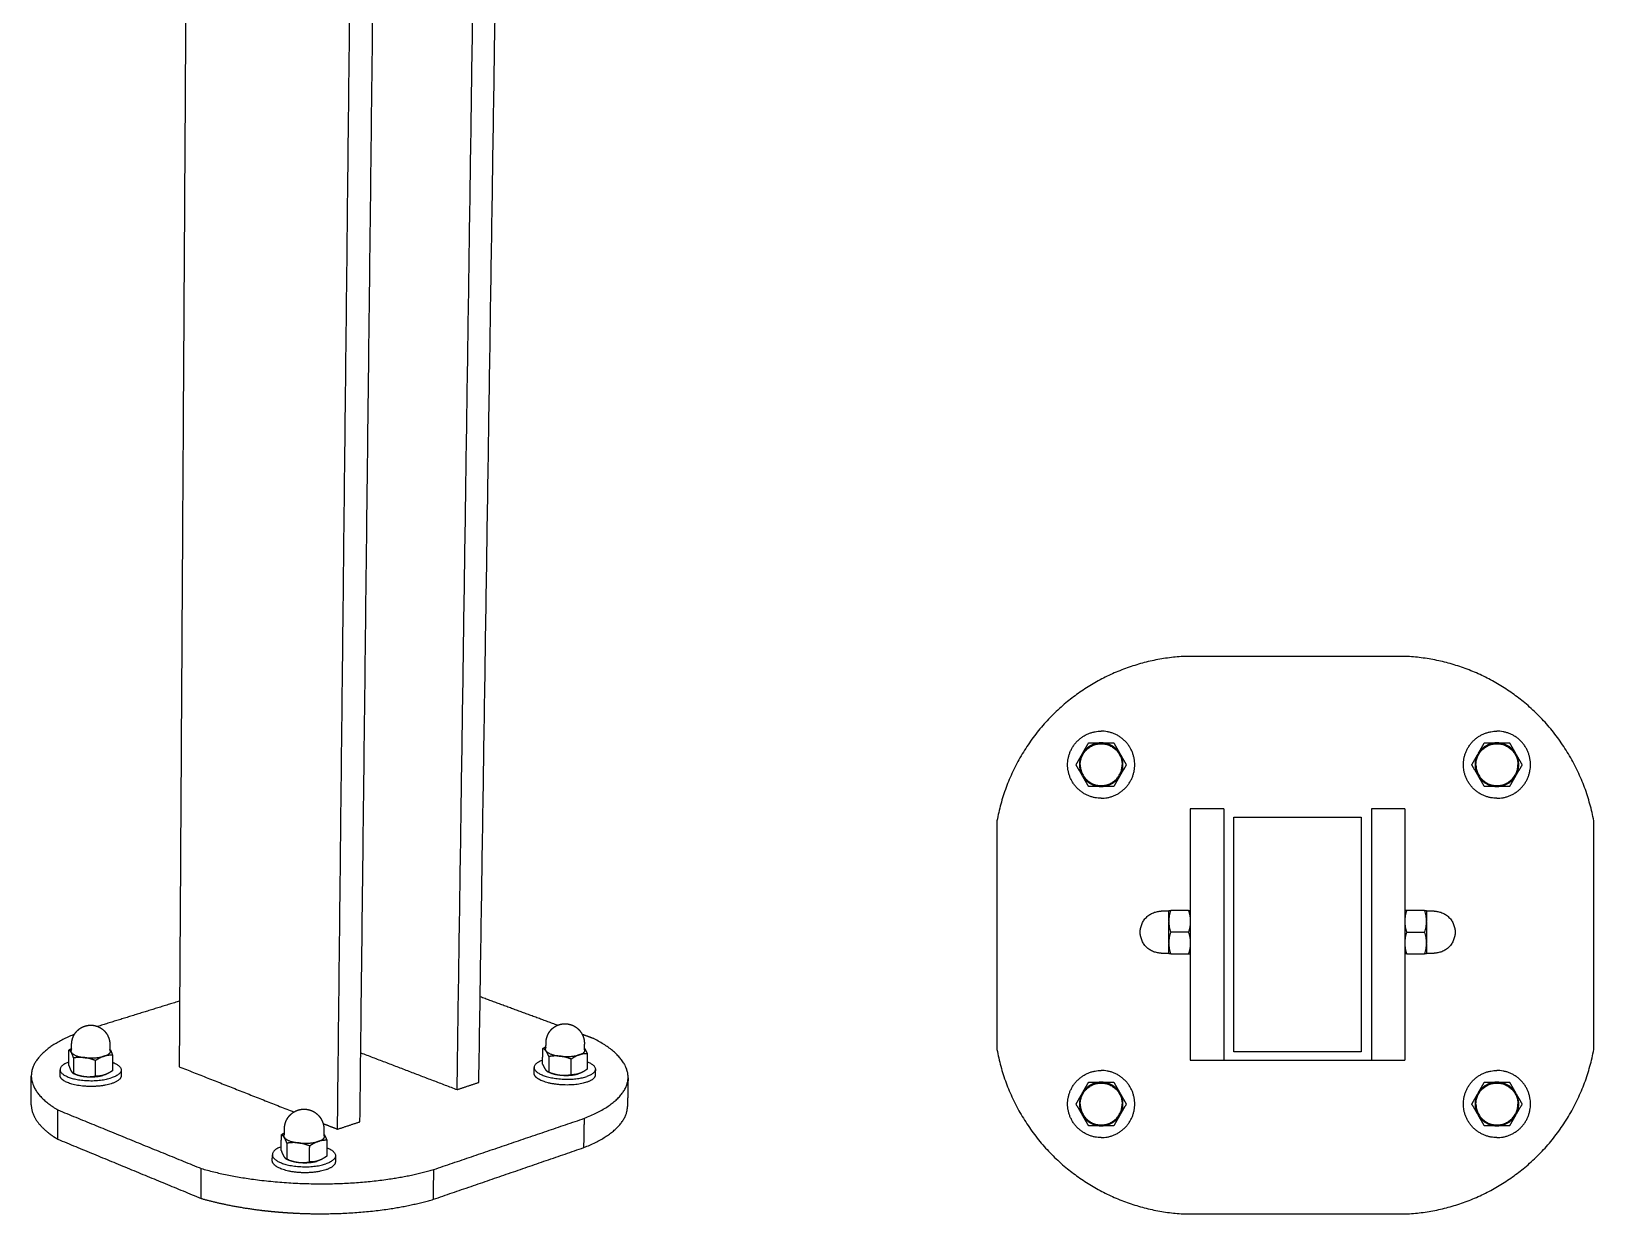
# Model space of a CAD drawing. Header units: millimetres. Extents: x -758 to 466, y 0 to 1570.
# Drawn here: x 0 to 465.7, y 0 to 352.5 of the extents above; entities that cross this region are included whole.
import ezdxf

# ---------------------------------------------------------------- set-up
doc = ezdxf.new("R2010")
doc.units = ezdxf.units.MM
doc.header["$MEASUREMENT"] = 0
doc.layers.add('Utwórz2D linie widoczne', color=7, linetype='Continuous', true_color=0x000000)

msp = doc.modelspace()

# ---------------------------------------------------------------- linework, layer by layer
at = {"layer": 'Utwórz2D linie widoczne'}
for points in [[(48.02, 683.94), (46.06, 363.88), (44.1, 43.82)], [(91.29, 25.2), (94.87, 352.74), (98.45, 680.27)], [(97.97, 27.41), (101.76, 354.06), (105.56, 680.71)], [(126.93, 37), (131.63, 359.8), (136.32, 682.6)], [(133.42, 39.15), (138.31, 361.09), (143.21, 683.02)], [(410.84, 166.06), (376.78, 166.06), (342.73, 166.06)], [(313.33, 137.19), (314.24, 138.77), (315.16, 140.35)], [(315.16, 140.35), (316.98, 140.35), (318.81, 140.35)], [(319.01, 140.35), (320.84, 140.35), (322.66, 140.35)], [(322.66, 140.35), (323.57, 138.77), (324.49, 137.19)], [(431.29, 137.19), (432.21, 138.77), (433.12, 140.35)], [(433.12, 140.35), (434.94, 140.35), (436.77, 140.35)], [(436.97, 140.35), (438.8, 140.35), (440.62, 140.35)], [(440.62, 140.35), (441.54, 138.77), (442.45, 137.19)], [(311.4, 133.85), (312.32, 135.44), (313.23, 137.02)], [(324.59, 137.02), (325.5, 135.44), (326.41, 133.85)], [(429.37, 133.85), (430.28, 135.44), (431.19, 137.02)], [(442.55, 137.02), (443.46, 135.44), (444.38, 133.85)], [(313.23, 130.69), (312.32, 132.27), (311.4, 133.85)], [(315.16, 127.35), (314.24, 128.94), (313.33, 130.52)], [(324.49, 130.52), (323.57, 128.94), (322.66, 127.35)], [(326.41, 133.85), (325.5, 132.27), (324.59, 130.69)], [(431.19, 130.69), (430.28, 132.27), (429.37, 133.85)], [(433.12, 127.35), (432.21, 128.94), (431.29, 130.52)], [(442.45, 130.52), (441.54, 128.94), (440.62, 127.35)], [(444.38, 133.85), (443.46, 132.27), (442.55, 130.69)], [(318.81, 127.35), (316.98, 127.35), (315.16, 127.35)], [(322.66, 127.35), (320.84, 127.35), (319.01, 127.35)], [(436.77, 127.35), (434.94, 127.35), (433.12, 127.35)], [(440.62, 127.35), (438.8, 127.35), (436.97, 127.35)], [(287.84, 117.11), (287.84, 83.03), (287.84, 48.95)], [(345.44, 120.73), (345.44, 110.73), (345.44, 100.73)], [(355.44, 120.73), (350.44, 120.73), (345.44, 120.73)], [(355.44, 120.73), (355.44, 110.73), (355.44, 100.73)], [(358.44, 98.24), (358.44, 108.24), (358.44, 118.24)], [(358.44, 118.24), (377.44, 118.24), (396.44, 118.24)], [(396.44, 118.24), (396.44, 108.24), (396.44, 98.24)], [(399.44, 120.73), (399.44, 110.73), (399.44, 100.73)], [(409.44, 120.73), (404.44, 120.73), (399.44, 120.73)], [(409.44, 120.73), (409.44, 110.73), (409.44, 100.73)], [(465.73, 48.95), (465.73, 83.03), (465.73, 117.11)], [(345.44, 100.73), (345.44, 83.24), (345.44, 65.75)], [(355.44, 100.73), (355.44, 83.24), (355.44, 65.75)], [(358.44, 68.24), (358.44, 83.24), (358.44, 98.24)], [(396.44, 98.24), (396.44, 83.24), (396.44, 68.24)], [(399.44, 100.73), (399.44, 83.24), (399.44, 65.75)], [(409.44, 100.73), (409.44, 83.24), (409.44, 65.75)], [(338.93, 90.18), (337.86, 90.18), (336.8, 90.18)], [(339.05, 90.43), (339.34, 90.43), (339.63, 90.43)], [(339.05, 87.29), (339.05, 88.86), (339.05, 90.43)], [(344.97, 90.43), (342.3, 90.43), (339.63, 90.43)], [(344.97, 90.43), (345.2, 90.43), (345.44, 90.43)], [(409.98, 90.43), (409.71, 90.43), (409.44, 90.43)], [(415.32, 90.43), (412.65, 90.43), (409.98, 90.43)], [(415.32, 90.43), (415.61, 90.43), (415.9, 90.43)], [(415.9, 90.43), (415.9, 88.86), (415.9, 87.29)], [(418.15, 90.18), (417.08, 90.18), (416.02, 90.18)], [(339.05, 80.79), (339.05, 83.93), (339.05, 87.07)], [(344.97, 83.93), (342.3, 83.93), (339.63, 83.93)], [(409.98, 83.93), (412.65, 83.93), (415.32, 83.93)], [(415.9, 87.07), (415.9, 83.93), (415.9, 80.79)], [(339.05, 77.43), (339.05, 79.01), (339.05, 80.58)], [(415.9, 80.58), (415.9, 79.01), (415.9, 77.43)], [(336.8, 77.68), (337.86, 77.68), (338.93, 77.68)], [(339.63, 77.43), (339.34, 77.43), (339.05, 77.43)], [(339.63, 77.43), (342.3, 77.43), (344.97, 77.43)], [(344.97, 77.43), (345.2, 77.43), (345.44, 77.43)], [(409.98, 77.43), (409.71, 77.43), (409.44, 77.43)], [(409.98, 77.43), (412.65, 77.43), (415.32, 77.43)], [(415.9, 77.43), (415.61, 77.43), (415.32, 77.43)], [(416.02, 77.68), (417.08, 77.68), (418.15, 77.68)], [(345.44, 65.75), (345.44, 55.75), (345.44, 45.75)], [(355.44, 65.75), (355.44, 55.75), (355.44, 45.75)], [(358.44, 48.24), (358.44, 58.24), (358.44, 68.24)], [(396.44, 68.24), (396.44, 58.24), (396.44, 48.24)], [(399.44, 65.75), (399.44, 55.75), (399.44, 45.75)], [(409.44, 65.75), (409.44, 55.75), (409.44, 45.75)], [(44.22, 63.39), (32, 59.6), (19.78, 55.82)], [(156.85, 56.17), (145.33, 60.41), (133.81, 64.64)], [(167.77, 52.16), (166, 52.81), (164.22, 53.46)], [(11.22, 44.2), (11.22, 46.5), (11.23, 48.8)], [(12.03, 48.65), (12.04, 49.57), (12.04, 50.49)], [(23.43, 50.42), (23.42, 49.5), (23.42, 48.58)], [(24.23, 47.24), (24.22, 44.93), (24.21, 42.63)], [(98.21, 47.98), (112.57, 42.49), (126.93, 37)], [(152.4, 44.63), (152.44, 46.93), (152.48, 49.23)], [(153.41, 49.22), (153.43, 50.13), (153.44, 51.05)], [(154.31, 46.86), (154.27, 44.55), (154.23, 42.25)], [(164.86, 50.71), (164.84, 49.79), (164.82, 48.87)], [(165.75, 47.67), (165.71, 45.36), (165.67, 43.06)], [(396.44, 48.24), (377.44, 48.24), (358.44, 48.24)], [(8.6, 41.23), (8.6, 42.08), (8.6, 42.93)], [(12.63, 46.43), (12.63, 44.12), (12.62, 41.82)], [(19.13, 41.03), (19.14, 43.34), (19.15, 45.64)], [(26.81, 42.82), (26.8, 41.97), (26.8, 41.12)], [(44.1, 43.82), (61.19, 37.08), (78.29, 30.33)], [(149.87, 41.89), (149.88, 42.73), (149.89, 43.57)], [(154.48, 42.12), (154.27, 42.21), (154.05, 42.31)], [(160.88, 41.46), (160.92, 43.77), (160.96, 46.07)], [(168.14, 43.04), (168.13, 42.19), (168.11, 41.33)], [(345.44, 45.75), (350.44, 45.75), (355.44, 45.75)], [(355.44, 45.75), (377.44, 45.75), (399.44, 45.75)], [(399.44, 45.75), (404.44, 45.75), (409.44, 45.75)], [(0, 32.51), (0.01, 36.76), (0.01, 41.02)], [(13.21, 41.57), (12.92, 41.69), (12.62, 41.82)], [(126.93, 37), (130.18, 38.08), (133.42, 39.15)], [(177.89, 40.5), (177.81, 36.23), (177.72, 31.96)], [(313.33, 36.05), (314.24, 37.63), (315.16, 39.21)], [(315.16, 39.21), (316.98, 39.21), (318.81, 39.21)], [(319.01, 39.21), (320.84, 39.21), (322.66, 39.21)], [(322.66, 39.21), (323.57, 37.63), (324.49, 36.05)], [(431.29, 36.05), (432.21, 37.63), (433.12, 39.21)], [(433.12, 39.21), (434.94, 39.21), (436.77, 39.21)], [(436.97, 39.21), (438.8, 39.21), (440.62, 39.21)], [(440.62, 39.21), (441.54, 37.63), (442.45, 36.05)], [(311.4, 32.71), (312.32, 34.3), (313.23, 35.88)], [(313.23, 29.55), (312.32, 31.13), (311.4, 32.71)], [(324.59, 35.88), (325.5, 34.3), (326.41, 32.71)], [(326.41, 32.71), (325.5, 31.13), (324.59, 29.55)], [(429.37, 32.71), (430.28, 34.3), (431.19, 35.88)], [(431.19, 29.55), (430.28, 31.13), (429.37, 32.71)], [(442.55, 35.88), (443.46, 34.3), (444.38, 32.71)], [(444.38, 32.71), (443.46, 31.13), (442.55, 29.55)], [(7.92, 22.22), (7.93, 26.57), (7.94, 30.93)], [(7.94, 30.93), (29.3, 22.2), (50.67, 13.47)], [(119.99, 13.19), (142.44, 20.82), (164.89, 28.46)], [(164.73, 19.73), (164.81, 24.09), (164.89, 28.46)], [(315.16, 26.21), (314.24, 27.8), (313.33, 29.38)], [(324.49, 29.38), (323.57, 27.8), (322.66, 26.21)], [(433.12, 26.21), (432.21, 27.8), (431.29, 29.38)], [(442.45, 29.38), (441.54, 27.8), (440.62, 26.21)], [(74.51, 18.82), (74.53, 21.18), (74.56, 23.55)], [(75.45, 23.44), (75.46, 24.38), (75.47, 25.33)], [(86.98, 26.9), (89.14, 26.05), (91.29, 25.2)], [(87.23, 25.13), (87.22, 24.18), (87.21, 23.23)], [(91.29, 25.2), (94.63, 26.31), (97.97, 27.41)], [(318.81, 26.21), (316.98, 26.21), (315.16, 26.21)], [(322.66, 26.21), (320.84, 26.21), (319.01, 26.21)], [(436.77, 26.21), (434.94, 26.21), (433.12, 26.21)], [(440.62, 26.21), (438.8, 26.21), (436.97, 26.21)], [(7.92, 22.22), (29.26, 13.4), (50.61, 4.58)], [(76.2, 21.02), (76.18, 18.65), (76.16, 16.27)], [(82.95, 15.43), (82.97, 17.81), (82.99, 20.19)], [(88.11, 21.88), (88.08, 19.51), (88.06, 17.14)], [(119.86, 4.3), (142.3, 12.01), (164.73, 19.73)], [(71.85, 15.84), (71.86, 16.7), (71.87, 17.56)], [(76.74, 16.03), (76.45, 16.15), (76.16, 16.27)], [(90.68, 17.27), (90.67, 16.39), (90.66, 15.51)], [(50.61, 4.58), (50.64, 9.03), (50.67, 13.47)], [(119.86, 4.3), (119.93, 8.75), (119.99, 13.19)], [(342.73, 0), (376.78, 0), (410.84, 0)]]:
    msp.add_open_spline(points, degree=2, dxfattribs=at)
for points, weights, degree, knots in [([(342.73, 166.06), (323.24, 164.72), (308.27, 152.17), (291.75, 138.31), (287.84, 117.11)], [1, 0.950856470367, 1, 0.941103224331, 1], 2, [0, 0, 0, 37.776718, 37.776718, 79.166872, 79.166872, 79.166872]), ([(465.73, 117.11), (461.81, 138.31), (445.29, 152.17), (430.33, 164.72), (410.84, 166.06)], [1, 0.941103224331, 1, 0.950856470367, 1], 2, [0, 0, 0, 41.390154, 41.390154, 79.166872, 79.166872, 79.166872]), ([(318.91, 123.85), (308.91, 123.85), (308.91, 133.85), (308.91, 143.85), (318.91, 143.85)], [1, 0.707106781187, 1, 0.707106781187, 1], 2, [0, 0, 0, 15.707963, 15.707963, 31.415927, 31.415927, 31.415927]), ([(318.91, 123.85), (328.91, 123.85), (328.91, 133.85), (328.91, 143.85), (318.91, 143.85)], [1, 0.707106781187, 1, 0.707106781187, 1], 2, [0, 0, 0, 15.707963, 15.707963, 31.415927, 31.415927, 31.415927]), ([(436.87, 123.85), (426.87, 123.85), (426.87, 133.85), (426.87, 143.85), (436.87, 143.85)], [1, 0.707106781187, 1, 0.707106781187, 1], 2, [0, 0, 0, 15.707963, 15.707963, 31.415927, 31.415927, 31.415927]), ([(436.87, 123.85), (446.87, 123.85), (446.87, 133.85), (446.87, 143.85), (436.87, 143.85)], [1, 0.707106781187, 1, 0.707106781187, 1], 2, [0, 0, 0, 15.707963, 15.707963, 31.415927, 31.415927, 31.415927]), ([(12.04, 50.49), (12.04, 51.1), (12.17, 51.69), (12.36, 52.59), (12.82, 53.38), (12.88, 53.48), (12.94, 53.57), (13.44, 54.36), (14.16, 54.95), (15.01, 55.64), (16.06, 55.96)], [1, 0.994574076597, 1, 0.987564956893, 1, 0.999816114215, 1, 0.986951067264, 1, 0.981777099464, 1], 2, [0, 0, 0, 1.210688, 1.210688, 3.034652, 3.034652, 3.255093, 3.255093, 5.103272, 5.103272, 7.266598, 7.266598, 7.266598]), ([(16.06, 55.96), (16.41, 56.07), (16.77, 56.13), (17.79, 56.31), (18.81, 56.11), (19.31, 56.01), (19.79, 55.82)], [1, 0.997864273837, 1, 0.983601340227, 1, 0.995906674967, 1], 2, [0, 0, 0, 0.736551, 0.736551, 2.7801, 2.7801, 3.804209, 3.804209, 3.804209]), ([(153.44, 51.05), (153.47, 52.61), (154.28, 53.94), (154.51, 54.32), (154.81, 54.67), (155.09, 55), (155.43, 55.29), (156.28, 56.01), (157.33, 56.36)], [1, 0.964980200734, 1, 0.996842756213, 1, 0.996911659121, 1, 0.981004003065, 1], 2, [0, 0, 0, 3.040782, 3.040782, 3.939404, 3.939404, 4.824317, 4.824317, 7.015511, 7.015511, 7.015511]), ([(157.33, 56.36), (157.76, 56.5), (158.2, 56.57), (159.23, 56.73), (160.25, 56.51), (160.66, 56.43), (161.05, 56.29)], [1, 0.996861463178, 1, 0.983428520999, 1, 0.997383534264, 1], 2, [0, 0, 0, 0.891837, 0.891837, 2.959328, 2.959328, 3.788145, 3.788145, 3.788145]), ([(161.05, 56.29), (162.32, 55.82), (163.25, 54.84), (163.34, 54.75), (163.42, 54.65), (164.24, 53.71), (164.61, 52.51), (164.83, 51.78), (164.86, 51.02), (164.86, 50.87), (164.86, 50.71)], [1, 0.973823358941, 1, 0.999763227196, 1, 0.977775255368, 1, 0.991622556289, 1, 0.99963964671, 1], 2, [0, 0, 0, 2.657698, 2.657698, 2.911711, 2.911711, 5.382127, 5.382127, 6.890379, 6.890379, 7.201493, 7.201493, 7.201493]), ([(12.9, 53.51), (2.89, 49.4), (0.61, 43.96), (-2.29, 37.05), (7.94, 30.93)], [2401.76092086, 2347.65839053, 2479.78032211, 2269.10420074, 2346.84834466], 2, [72.294491, 72.294491, 72.294491, 105.735776, 105.735776, 146.964517, 146.964517, 146.964517]), ([(19.79, 55.82), (20.85, 55.4), (21.67, 54.6), (21.97, 54.32), (22.22, 53.99), (22.81, 53.23), (23.12, 52.31), (23.43, 51.39), (23.43, 50.42)], [1, 0.980438245607, 1, 0.997482375915, 1, 0.986309440619, 1, 0.986383244214, 1], 2, [0, 0, 0, 2.259951, 2.259951, 3.076534, 3.076534, 4.994768, 4.994768, 6.916467, 6.916467, 6.916467]), ([(164.89, 28.46), (176.54, 33.06), (177.77, 39.39), (179.09, 46.27), (167.77, 52.16)], [2339.61778852, 2281.12787238, 2465.43053973, 2295.83236917, 2410.99520579], 2, [362.090659, 362.090659, 362.090659, 399.718468, 399.718468, 440.947209, 440.947209, 440.947209]), ([(11.93, 48.12), (11.87, 48.22), (11.81, 48.31), (11.69, 48.46), (11.64, 48.53), (11.46, 48.69), (11.35, 48.76), (11.23, 48.8)], [2374.37458323, 2374.680281, 2374.99020261, 2375.60868929, 2375.91855778, 2376.84981207, 2377.47284023, 2378.09737738], 3, [0.003797434, 0.003797434, 0.003797434, 0.003797434, 0.004743184, 0.004743184, 0.005688934, 0.005688934, 0.007580434, 0.007580434, 0.007580434, 0.007580434]), ([(12.63, 46.43), (12.52, 46.78), (12.4, 47.1), (12.17, 47.67), (12.05, 47.92), (11.93, 48.12)], [2370.89320169, 2371.44560903, 2372.00881113, 2373.16633707, 2373.76089354, 2374.37458323], 3, [0.000000238, 0.000000238, 0.000000238, 0.000000238, 0.001898836, 0.001898836, 0.003797434, 0.003797434, 0.003797434, 0.003797434]), ([(15.89, 46.54), (15.61, 46.57), (15.34, 46.59), (14.79, 46.61), (14.51, 46.61), (13.7, 46.58), (13.16, 46.52), (12.63, 46.43)], [2369.5835141, 2369.68441917, 2369.78862976, 2370.00017711, 2370.10793699, 2370.43645504, 2370.66243125, 2370.89320169], 3, [0.003797434, 0.003797434, 0.003797434, 0.003797434, 0.004743184, 0.004743184, 0.005688934, 0.005688934, 0.007580434, 0.007580434, 0.007580434, 0.007580434]), ([(21.69, 46.94), (21.26, 46.81), (20.83, 46.62), (19.98, 46.18), (19.56, 45.92), (19.15, 45.64)], [2370.80763937, 2370.39941934, 2369.99741339, 2369.23398547, 2368.86904003, 2368.51523912], 3, [-0.020496331, -0.020496331, -0.020496331, -0.020496331, -0.018594718, -0.018594718, -0.016693105, -0.016693105, -0.016693105, -0.016693105]), ([(24.23, 47.24), (23.82, 47.26), (23.4, 47.25), (22.55, 47.16), (22.12, 47.08), (21.69, 46.94)], [2373.34145223, 2372.91214818, 2372.47951992, 2371.63206663, 2371.21559345, 2370.80763937], 3, [-0.024297078, -0.024297078, -0.024297078, -0.024297078, -0.022396704, -0.022396704, -0.020496331, -0.020496331, -0.020496331, -0.020496331]), ([(23.53, 48.89), (23.59, 48.8), (23.64, 48.7), (23.76, 48.46), (23.82, 48.33), (24, 47.9), (24.11, 47.58), (24.23, 47.24)], [2376.72694185, 2376.45354811, 2376.18172274, 2375.61651576, 2375.32300187, 2374.45482559, 2373.89248047, 2373.34145223], 3, [0.003896378, 0.003896378, 0.003896378, 0.003896378, 0.004743184, 0.004743184, 0.005688934, 0.005688934, 0.007580434, 0.007580434, 0.007580434, 0.007580434]), ([(153.4, 48.55), (153.32, 48.65), (153.24, 48.73), (153.09, 48.89), (153.01, 48.95), (152.78, 49.12), (152.63, 49.19), (152.48, 49.23)], [2375.67803056, 2375.98372833, 2376.29364993, 2376.91213661, 2377.22200511, 2378.1532594, 2378.77628756, 2379.40082471], 3, [0.003797434, 0.003797434, 0.003797434, 0.003797434, 0.004743184, 0.004743184, 0.005688934, 0.005688934, 0.007580434, 0.007580434, 0.007580434, 0.007580434]), ([(154.31, 46.86), (154.16, 47.21), (154.01, 47.53), (153.71, 48.1), (153.55, 48.34), (153.4, 48.55)], [2372.19664902, 2372.74905635, 2373.31225846, 2374.4697844, 2375.06434087, 2375.67803056], 3, [0.000000238, 0.000000238, 0.000000238, 0.000000238, 0.001898836, 0.001898836, 0.003797434, 0.003797434, 0.003797434, 0.003797434]), ([(157.64, 46.97), (157.36, 47), (157.07, 47.02), (156.51, 47.04), (156.23, 47.04), (155.4, 47.01), (154.85, 46.95), (154.31, 46.86)], [2370.88696143, 2370.9878665, 2371.09207709, 2371.30362443, 2371.41138432, 2371.73990237, 2371.96587858, 2372.19664902], 3, [0.003797434, 0.003797434, 0.003797434, 0.003797434, 0.004743184, 0.004743184, 0.005688934, 0.005688934, 0.007580434, 0.007580434, 0.007580434, 0.007580434]), ([(160.96, 46.07), (160.42, 46.29), (159.87, 46.48), (158.76, 46.79), (158.21, 46.9), (157.64, 46.97)], [2369.81868644, 2369.97634156, 2370.14190789, 2370.49584888, 2370.68439403, 2370.88696143], 3, [0.000000238, 0.000000238, 0.000000238, 0.000000238, 0.001898836, 0.001898836, 0.003797434, 0.003797434, 0.003797434, 0.003797434]), ([(163.37, 47.37), (162.96, 47.24), (162.55, 47.05), (161.74, 46.61), (161.35, 46.35), (160.96, 46.07)], [2372.1110867, 2371.70286667, 2371.30086072, 2370.5374328, 2370.17248736, 2369.81868644], 3, [-0.020496331, -0.020496331, -0.020496331, -0.020496331, -0.018594718, -0.018594718, -0.016693105, -0.016693105, -0.016693105, -0.016693105]), ([(165.75, 47.67), (165.36, 47.69), (164.97, 47.68), (164.17, 47.59), (163.77, 47.51), (163.37, 47.37)], [2374.64489956, 2374.21559551, 2373.78296725, 2372.93551396, 2372.51904078, 2372.1110867], 3, [-0.024297078, -0.024297078, -0.024297078, -0.024297078, -0.022396704, -0.022396704, -0.020496331, -0.020496331, -0.020496331, -0.020496331]), ([(164.85, 49.32), (164.92, 49.22), (164.99, 49.12), (165.14, 48.89), (165.22, 48.76), (165.45, 48.33), (165.6, 48.01), (165.75, 47.67)], [2378.030346, 2377.75696682, 2377.48515601, 2376.91996309, 2376.6264492, 2375.75827292, 2375.1959278, 2374.64489956], 3, [0.003896422, 0.003896422, 0.003896422, 0.003896422, 0.004743184, 0.004743184, 0.005688934, 0.005688934, 0.007580434, 0.007580434, 0.007580434, 0.007580434]), ([(287.84, 48.95), (291.75, 27.75), (308.27, 13.9), (323.24, 1.34), (342.73, 0)], [1, 0.941103224331, 1, 0.950856470367, 1], 2, [0, 0, 0, 41.390154, 41.390154, 79.166872, 79.166872, 79.166872]), ([(410.84, 0), (430.33, 1.34), (445.29, 13.9), (461.81, 27.75), (465.73, 48.95)], [1, 0.950856470367, 1, 0.941103224331, 1], 2, [0, 0, 0, 37.776718, 37.776718, 79.166872, 79.166872, 79.166872]), ([(11.22, 45.21), (5.23, 43.08), (10.92, 40.78), (17.02, 38.32), (23.81, 40.47)], [2324.79494831, 1711.93957457, 2370.5199652, 1670.99874622, 2369.57927909], 2, [-30.720296, -30.720296, -30.720296, -15.707963, -15.707963, 0, 0, 0]), ([(11.22, 44.2), (11.33, 43.85), (11.45, 43.53), (11.68, 42.96), (11.8, 42.71), (11.92, 42.51)], [2379.20741096, 2378.65500362, 2378.09180152, 2376.93427558, 2376.33971911, 2375.72602941], 3, [0.000000238, 0.000000238, 0.000000238, 0.000000238, 0.001898836, 0.001898836, 0.003797434, 0.003797434, 0.003797434, 0.003797434]), ([(11.92, 42.51), (11.98, 42.41), (12.04, 42.32), (12.15, 42.16), (12.21, 42.1), (12.39, 41.93), (12.5, 41.86), (12.62, 41.82)], [2375.72602941, 2375.42033165, 2375.11041004, 2374.49192336, 2374.18205486, 2373.25080058, 2372.62777241, 2372.00323526], 3, [0.003797434, 0.003797434, 0.003797434, 0.003797434, 0.004743184, 0.004743184, 0.005688934, 0.005688934, 0.007580434, 0.007580434, 0.007580434, 0.007580434]), ([(19.15, 45.64), (18.61, 45.86), (18.08, 46.05), (16.99, 46.36), (16.44, 46.47), (15.89, 46.54)], [2368.51523912, 2368.67289423, 2368.83846057, 2369.19240155, 2369.3809467, 2369.5835141], 3, [0.000000238, 0.000000238, 0.000000238, 0.000000238, 0.001898836, 0.001898836, 0.003797434, 0.003797434, 0.003797434, 0.003797434]), ([(24.21, 42.63), (23.8, 42.35), (23.37, 42.09), (22.53, 41.64), (22.1, 41.46), (21.67, 41.33)], [2374.4514858, 2374.09548285, 2373.72428489, 2372.96082853, 2372.56703963, 2372.15908555], 3, [0.006792069, 0.006792069, 0.006792069, 0.006792069, 0.008690786, 0.008690786, 0.010589502, 0.010589502, 0.010589502, 0.010589502]), ([(24.22, 45.13), (24.34, 45.08), (24.45, 45.04), (30.57, 42.6), (23.81, 40.47)], [1, 0.999924009438, 1, 0.704919972805, 0.994209457544], 2, [0, 0, 0, 0.249212, 0.249212, 15.957175, 15.957175, 15.957175]), ([(152.42, 45.74), (146.22, 43.62), (152.62, 41.22), (159.16, 38.76), (165.56, 40.9)], [2370.52056153, 1689.82861731, 2371.82341253, 1671.92042266, 2370.88272642], 2, [-31.245419, -31.245419, -31.245419, -15.707963, -15.707963, 0, 0, 0]), ([(152.4, 44.63), (152.54, 44.28), (152.69, 43.96), (152.99, 43.39), (153.15, 43.14), (153.3, 42.94)], [2380.51085828, 2379.95845095, 2379.39524885, 2378.23772291, 2377.64316643, 2377.02947674], 3, [0.000000238, 0.000000238, 0.000000238, 0.000000238, 0.001898836, 0.001898836, 0.003797434, 0.003797434, 0.003797434, 0.003797434]), ([(153.3, 42.94), (153.38, 42.84), (153.46, 42.75), (153.61, 42.6), (153.69, 42.53), (153.92, 42.36), (154.07, 42.29), (154.23, 42.25)], [2377.02947674, 2376.72377897, 2376.41385737, 2375.79537069, 2375.48550219, 2374.55424791, 2373.93121974, 2373.30668259], 3, [0.003797434, 0.003797434, 0.003797434, 0.003797434, 0.004743184, 0.004743184, 0.005688934, 0.005688934, 0.007580434, 0.007580434, 0.007580434, 0.007580434]), ([(154.23, 42.25), (154.77, 42.03), (155.31, 41.84), (156.42, 41.54), (156.97, 41.42), (157.54, 41.35)], [2373.30668259, 2373.14902747, 2372.98346114, 2372.62952016, 2372.44097501, 2372.23840761], 3, [0.000000238, 0.000000238, 0.000000238, 0.000000238, 0.001898836, 0.001898836, 0.003797434, 0.003797434, 0.003797434, 0.003797434]), ([(165.67, 43.06), (165.27, 42.78), (164.87, 42.52), (164.07, 42.08), (163.67, 41.9), (163.26, 41.76)], [2375.75493313, 2375.39893018, 2375.02773222, 2374.26427586, 2373.87048696, 2373.46253288], 3, [0.006792069, 0.006792069, 0.006792069, 0.006792069, 0.008690786, 0.008690786, 0.010589502, 0.010589502, 0.010589502, 0.010589502]), ([(318.91, 22.71), (308.91, 22.71), (308.91, 32.71), (308.91, 42.71), (318.91, 42.71)], [1, 0.707106781187, 1, 0.707106781187, 1], 2, [0, 0, 0, 15.707963, 15.707963, 31.415927, 31.415927, 31.415927]), ([(318.91, 22.71), (328.91, 22.71), (328.91, 32.71), (328.91, 42.71), (318.91, 42.71)], [1, 0.707106781187, 1, 0.707106781187, 1], 2, [0, 0, 0, 15.707963, 15.707963, 31.415927, 31.415927, 31.415927]), ([(436.87, 22.71), (426.87, 22.71), (426.87, 32.71), (426.87, 42.71), (436.87, 42.71)], [1, 0.707106781187, 1, 0.707106781187, 1], 2, [0, 0, 0, 15.707963, 15.707963, 31.415927, 31.415927, 31.415927]), ([(436.87, 22.71), (446.87, 22.71), (446.87, 32.71), (446.87, 42.71), (436.87, 42.71)], [1, 0.707106781187, 1, 0.707106781187, 1], 2, [0, 0, 0, 15.707963, 15.707963, 31.415927, 31.415927, 31.415927]), ([(23.81, 38.74), (17.02, 36.59), (10.92, 39.06), (8.6, 39.99), (8.6, 41.23)], [2369.99510869, 1671.29278215, 2370.9357948, 2049.59612695, 2030.89762458], 2, [0, 0, 0, 15.707963, 15.707963, 23.031603, 23.031603, 23.031603]), ([(12.62, 41.82), (13.15, 41.6), (13.69, 41.41), (14.77, 41.1), (15.32, 40.99), (15.87, 40.92)], [2372.00323526, 2371.84558015, 2371.68001381, 2371.32607283, 2371.13752768, 2370.93496028], 3, [0.000000238, 0.000000238, 0.000000238, 0.000000238, 0.001898836, 0.001898836, 0.003797434, 0.003797434, 0.003797434, 0.003797434]), ([(15.87, 40.92), (16.15, 40.89), (16.43, 40.87), (16.97, 40.84), (17.25, 40.85), (18.06, 40.88), (18.6, 40.94), (19.13, 41.03)], [2370.93496028, 2370.83405521, 2370.72984462, 2370.51829727, 2370.41053739, 2370.08201934, 2369.85604313, 2369.62527269], 3, [0.003797434, 0.003797434, 0.003797434, 0.003797434, 0.004743184, 0.004743184, 0.005688934, 0.005688934, 0.007580434, 0.007580434, 0.007580434, 0.007580434]), ([(21.67, 41.33), (21.24, 41.19), (20.81, 41.1), (19.96, 41.01), (19.54, 41.01), (19.13, 41.03)], [2372.15908555, 2371.75086552, 2371.32553876, 2370.47751681, 2370.0519213, 2369.62527269], 3, [0.010589502, 0.010589502, 0.010589502, 0.010589502, 0.012489456, 0.012489456, 0.01438941, 0.01438941, 0.01438941, 0.01438941]), ([(165.53, 39.18), (159.13, 37.03), (152.59, 39.49), (149.84, 40.52), (149.87, 41.89)], [2371.29855601, 1672.21445859, 2372.23924213, 2022.05134029, 2031.08195569], 2, [0, 0, 0, 15.707963, 15.707963, 23.684663, 23.684663, 23.684663]), ([(157.54, 41.35), (157.82, 41.32), (158.11, 41.3), (158.67, 41.28), (158.95, 41.28), (159.78, 41.31), (160.33, 41.37), (160.88, 41.46)], [2372.23840761, 2372.13750254, 2372.03329195, 2371.8217446, 2371.71398472, 2371.38546666, 2371.15949046, 2370.92872002], 3, [0.003797434, 0.003797434, 0.003797434, 0.003797434, 0.004743184, 0.004743184, 0.005688934, 0.005688934, 0.007580434, 0.007580434, 0.007580434, 0.007580434]), ([(163.26, 41.76), (162.86, 41.62), (162.45, 41.54), (161.65, 41.44), (161.26, 41.44), (160.88, 41.46)], [2373.46253288, 2373.05431285, 2372.62898609, 2371.78096414, 2371.35536863, 2370.92872002], 3, [0.010589502, 0.010589502, 0.010589502, 0.010589502, 0.012489456, 0.012489456, 0.01438941, 0.01438941, 0.01438941, 0.01438941]), ([(75.47, 25.33), (75.47, 25.54), (75.49, 25.75), (75.6, 27.19), (76.36, 28.42), (76.51, 28.66), (76.69, 28.89), (77.08, 29.41), (77.58, 29.82), (78.44, 30.54), (79.5, 30.89)], [1, 0.999386999489, 1, 0.971773104463, 1, 0.998829893572, 1, 0.993946433818, 1, 0.981815462961, 1], 2, [0, 0, 0, 0.421083, 0.421083, 3.259926, 3.259926, 3.83015, 3.83015, 5.120006, 5.120006, 7.33995, 7.33995, 7.33995]), ([(79.5, 30.89), (79.96, 31.04), (80.43, 31.11), (81.42, 31.26), (82.4, 31.08), (82.94, 30.98), (83.45, 30.77)], [1, 0.996604961439, 1, 0.985620396613, 1, 0.995648371578, 1], 2, [0, 0, 0, 0.955928, 0.955928, 2.931803, 2.931803, 4.02626, 4.02626, 4.02626]), ([(83.45, 30.77), (84.59, 30.33), (85.45, 29.46), (85.69, 29.23), (85.9, 28.96), (86.6, 28.1), (86.94, 27.05), (87.24, 26.11), (87.23, 25.13)], [1, 0.979410907879, 1, 0.998419064228, 1, 0.983580477191, 1, 0.98687372026, 1], 2, [0, 0, 0, 2.411673, 2.411673, 3.085335, 3.085335, 5.271764, 5.271764, 7.228721, 7.228721, 7.228721]), ([(164.73, 19.73), (176.37, 24.37), (177.6, 30.77), (177.71, 31.36), (177.72, 31.96)], [2341.69693649, 2283.14339508, 2467.59156604, 2458.76000394, 2467.59156604], 2, [362.090659, 362.090659, 362.090659, 399.718468, 399.718468, 400.914747, 400.914747, 400.914747]), ([(75.38, 22.81), (75.31, 22.91), (75.24, 23.01), (75.1, 23.17), (75.03, 23.24), (74.83, 23.42), (74.69, 23.5), (74.56, 23.55)], [2299.82538472, 2300.13108249, 2300.44100409, 2301.05949077, 2301.36935927, 2302.30061356, 2302.92364172, 2303.54817887], 3, [0.003797434, 0.003797434, 0.003797434, 0.003797434, 0.004743184, 0.004743184, 0.005688934, 0.005688934, 0.007580434, 0.007580434, 0.007580434, 0.007580434]), ([(87.29, 23.63), (87.36, 23.53), (87.42, 23.42), (87.56, 23.18), (87.63, 23.04), (87.83, 22.59), (87.97, 22.25), (88.11, 21.88)], [2302.17767718, 2301.90430575, 2301.63250269, 2301.06731725, 2300.77380336, 2299.90562708, 2299.34328196, 2298.79225372], 3, [0.003896446, 0.003896446, 0.003896446, 0.003896446, 0.004743184, 0.004743184, 0.005688934, 0.005688934, 0.007580434, 0.007580434, 0.007580434, 0.007580434]), ([(74.52, 19.96), (68.25, 17.69), (74.45, 15.19), (80.95, 12.57), (87.78, 14.86)], [2270.53653594, 1648.51029878, 2295.97076669, 1618.28450242, 2295.03008058], 2, [-30.949774, -30.949774, -30.949774, -15.707963, -15.707963, 0, 0, 0]), ([(74.51, 18.82), (74.64, 18.45), (74.78, 18.11), (75.05, 17.51), (75.19, 17.25), (75.33, 17.03)], [2304.65821244, 2304.10580511, 2303.54260301, 2302.38507707, 2301.79052059, 2301.1768309], 3, [0.000000238, 0.000000238, 0.000000238, 0.000000238, 0.001898836, 0.001898836, 0.003797434, 0.003797434, 0.003797434, 0.003797434]), ([(76.2, 21.02), (76.07, 21.39), (75.93, 21.73), (75.66, 22.33), (75.52, 22.59), (75.38, 22.81)], [2296.34400318, 2296.89641051, 2297.45961261, 2298.61713855, 2299.21169503, 2299.82538472], 3, [0.000000238, 0.000000238, 0.000000238, 0.000000238, 0.001898836, 0.001898836, 0.003797434, 0.003797434, 0.003797434, 0.003797434]), ([(79.6, 21.12), (79.31, 21.16), (79.02, 21.18), (78.45, 21.2), (78.17, 21.2), (77.32, 21.17), (76.76, 21.11), (76.2, 21.02)], [2295.03431559, 2295.13522066, 2295.23943125, 2295.45097859, 2295.55873847, 2295.88725653, 2296.11323274, 2296.34400318], 3, [0.003797434, 0.003797434, 0.003797434, 0.003797434, 0.004743184, 0.004743184, 0.005688934, 0.005688934, 0.007580434, 0.007580434, 0.007580434, 0.007580434]), ([(82.99, 20.19), (82.44, 20.41), (81.88, 20.61), (80.75, 20.93), (80.18, 21.05), (79.6, 21.12)], [2293.9660406, 2294.12369572, 2294.28926205, 2294.64320304, 2294.83174819, 2295.03431559], 3, [0.000000238, 0.000000238, 0.000000238, 0.000000238, 0.001898836, 0.001898836, 0.003797434, 0.003797434, 0.003797434, 0.003797434]), ([(85.56, 21.55), (85.13, 21.41), (84.69, 21.21), (83.83, 20.75), (83.41, 20.48), (82.99, 20.19)], [2296.25844086, 2295.85022083, 2295.44821488, 2294.68478695, 2294.31984152, 2293.9660406], 3, [-0.020496331, -0.020496331, -0.020496331, -0.020496331, -0.018594718, -0.018594718, -0.016693105, -0.016693105, -0.016693105, -0.016693105]), ([(88.11, 21.88), (87.69, 21.9), (87.27, 21.89), (86.42, 21.79), (85.99, 21.7), (85.56, 21.55)], [2298.79225372, 2298.36294967, 2297.93032141, 2297.08286812, 2296.66639494, 2296.25844086], 3, [-0.024297078, -0.024297078, -0.024297078, -0.024297078, -0.022396704, -0.022396704, -0.020496331, -0.020496331, -0.020496331, -0.020496331]), ([(87.76, 13.08), (80.93, 10.79), (74.43, 13.41), (71.84, 14.46), (71.85, 15.84)], [2295.44591017, 1618.57853834, 2296.38659628, 1972.7452288, 1966.24284043], 2, [0, 0, 0, 15.707963, 15.707963, 23.325386, 23.325386, 23.325386]), ([(75.33, 17.03), (75.4, 16.92), (75.47, 16.83), (75.61, 16.66), (75.68, 16.59), (75.88, 16.41), (76.02, 16.33), (76.16, 16.27)], [2301.1768309, 2300.87113313, 2300.56121153, 2299.94272485, 2299.63285635, 2298.70160206, 2298.0785739, 2297.45403675], 3, [0.003797434, 0.003797434, 0.003797434, 0.003797434, 0.004743184, 0.004743184, 0.005688934, 0.005688934, 0.007580434, 0.007580434, 0.007580434, 0.007580434]), ([(76.16, 16.27), (76.71, 16.05), (77.27, 15.85), (78.4, 15.53), (78.97, 15.41), (79.54, 15.34)], [2297.45403675, 2297.29638163, 2297.1308153, 2296.77687431, 2296.58832916, 2296.38576177], 3, [0.000000238, 0.000000238, 0.000000238, 0.000000238, 0.001898836, 0.001898836, 0.003797434, 0.003797434, 0.003797434, 0.003797434]), ([(79.54, 15.34), (79.83, 15.3), (80.12, 15.28), (80.7, 15.25), (80.98, 15.25), (81.83, 15.28), (82.39, 15.34), (82.95, 15.43)], [2296.38576177, 2296.2848567, 2296.18064611, 2295.96909876, 2295.86133888, 2295.53282082, 2295.30684462, 2295.07607417], 3, [0.003797434, 0.003797434, 0.003797434, 0.003797434, 0.004743184, 0.004743184, 0.005688934, 0.005688934, 0.007580434, 0.007580434, 0.007580434, 0.007580434]), ([(85.5, 15.77), (85.07, 15.63), (84.63, 15.53), (83.78, 15.43), (83.36, 15.42), (82.95, 15.43)], [2297.60988704, 2297.20166701, 2296.77634024, 2295.9283183, 2295.50272279, 2295.07607417], 3, [0.010589502, 0.010589502, 0.010589502, 0.010589502, 0.012489456, 0.012489456, 0.01438941, 0.01438941, 0.01438941, 0.01438941]), ([(88.06, 17.14), (87.64, 16.84), (87.21, 16.57), (86.36, 16.11), (85.93, 15.92), (85.5, 15.77)], [2299.90228729, 2299.54628434, 2299.17508638, 2298.41163002, 2298.01784112, 2297.60988704], 3, [0.006792069, 0.006792069, 0.006792069, 0.006792069, 0.008690786, 0.008690786, 0.010589502, 0.010589502, 0.010589502, 0.010589502]), ([(50.67, 13.47), (67.05, 8.79), (87.45, 8.93), (105.93, 9.06), (119.99, 13.19)], [2296.60725833, 2190.91827435, 2373.85001304, 2214.37269771, 2295.82307475], 2, [215.126143, 215.126143, 215.126143, 256.354884, 256.354884, 293.982692, 293.982692, 293.982692]), ([(78.99, 0.17), (83.17, -0.03), (87.36, 0), (105.82, 0.14), (119.86, 4.3)], [1, 0.999620380346, 1, 0.932818991031, 0.967126071663], 2, [0, 0, 0, 8.36638, 8.36638, 45.994188, 45.994188, 45.994188])]:
    msp.add_rational_spline(points, weights, degree=degree, knots=knots, dxfattribs=at)
for points, weights, degree in [([(312.66, 133.85), (312.66, 140.1), (318.91, 140.1)], [1, 0.707106781187, 1], 2), ([(318.91, 140.35), (315.16, 140.35), (313.28, 137.1)], [1, 0.866025403784, 1], 2), ([(324.54, 137.1), (322.66, 140.35), (318.91, 140.35)], [1, 0.866025403784, 1], 2), ([(318.91, 140.1), (325.16, 140.1), (325.16, 133.85)], [1, 0.707106781187, 1], 2), ([(430.62, 133.85), (430.62, 140.1), (436.87, 140.1)], [1, 0.707106781187, 1], 2), ([(436.87, 140.35), (433.12, 140.35), (431.24, 137.1)], [1, 0.866025403784, 1], 2), ([(442.5, 137.1), (440.62, 140.35), (436.87, 140.35)], [1, 0.866025403784, 1], 2), ([(436.87, 140.1), (443.12, 140.1), (443.12, 133.85)], [1, 0.707106781187, 1], 2), ([(313.28, 137.1), (311.4, 133.85), (313.28, 130.6)], [1, 0.866025403784, 1], 2), ([(324.54, 130.6), (326.41, 133.85), (324.54, 137.1)], [1, 0.866025403784, 1], 2), ([(431.24, 137.1), (429.37, 133.85), (431.24, 130.6)], [1, 0.866025403784, 1], 2), ([(442.5, 130.6), (444.38, 133.85), (442.5, 137.1)], [1, 0.866025403784, 1], 2), ([(312.66, 133.85), (312.66, 127.6), (318.91, 127.6)], [1, 0.707106781187, 1], 2), ([(313.28, 130.6), (315.16, 127.35), (318.91, 127.35)], [1, 0.866025403784, 1], 2), ([(318.91, 127.6), (325.16, 127.6), (325.16, 133.85)], [1, 0.707106781187, 1], 2), ([(318.91, 127.35), (322.66, 127.35), (324.54, 130.6)], [1, 0.866025403784, 1], 2), ([(430.62, 133.85), (430.62, 127.6), (436.87, 127.6)], [1, 0.707106781187, 1], 2), ([(431.24, 130.6), (433.12, 127.35), (436.87, 127.35)], [1, 0.866025403784, 1], 2), ([(436.87, 127.6), (443.12, 127.6), (443.12, 133.85)], [1, 0.707106781187, 1], 2), ([(436.87, 127.35), (440.62, 127.35), (442.5, 130.6)], [1, 0.866025403784, 1], 2), ([(330.55, 83.93), (330.55, 90.18), (336.8, 90.18)], [1, 0.707106781187, 1], 2), ([(339.05, 90.29), (339.03, 90.18), (338.93, 90.18)], [1, 0.747971544636, 1], 2), ([(416.02, 90.18), (415.91, 90.18), (415.9, 90.29)], [1, 0.747971544635, 1], 2), ([(418.15, 90.18), (424.4, 90.18), (424.4, 83.93)], [1, 0.707106781187, 1], 2), ([(336.8, 77.68), (330.55, 77.68), (330.55, 83.93)], [1, 0.707106781187, 1], 2), ([(424.4, 83.93), (424.4, 77.68), (418.15, 77.68)], [1, 0.707106781187, 1], 2), ([(338.93, 77.68), (339.03, 77.68), (339.05, 77.58)], [1, 0.747971544636, 1], 2), ([(415.9, 77.58), (415.91, 77.68), (416.02, 77.68)], [1, 0.747971544635, 1], 2), ([(11.23, 48.8), (11.62, 49.07), (12.04, 49.31)], [1, 0.999392995849, 1], 2), ([(12.04, 49.12), (11.63, 48.62), (11.93, 48.12)], [2218.96469803, 2227.99508721, 2374.37458323], 2), ([(11.93, 48.12), (12.63, 46.93), (15.89, 46.54)], [2374.37458323, 2053.1492076, 2369.5835141], 2), ([(15.89, 46.54), (19.15, 46.15), (21.69, 46.94)], [2369.5835141, 2051.0898316, 2370.80763937], 2), ([(21.69, 46.94), (24.23, 47.74), (23.51, 48.92)], [2370.80763937, 2055.26945476, 2376.82283377], 2), ([(23.42, 49.07), (23.46, 49.01), (23.49, 48.95)], [1, 0.999731709884, 1], 2), ([(23.51, 48.92), (23.47, 48.99), (23.42, 49.05)], [1, 0.997884272801, 1], 2), ([(152.48, 49.23), (152.94, 49.56), (153.42, 49.84)], [1, 0.998965132798, 1], 2), ([(153.42, 49.68), (152.95, 49.13), (153.4, 48.55)], [2220.30717673, 2208.98542903, 2375.67803056], 2), ([(153.4, 48.55), (154.31, 47.36), (157.64, 46.97)], [2375.67803056, 2054.2780261, 2370.88696143], 2), ([(157.64, 46.97), (160.97, 46.58), (163.37, 47.37)], [2370.88696143, 2052.2186501, 2372.1110867], 2), ([(163.37, 47.37), (165.75, 48.16), (164.83, 49.34)], [2372.1110867, 2057.54120173, 2375.8052263], 2), ([(154.48, 42.12), (155.62, 41.61), (157.33, 41.38)], [2220.44788814, 2188.02018288, 2349.76055493], 2), ([(165.71, 45.34), (171.6, 42.93), (165.56, 40.9)], [2335.57372961, 1705.98232465, 2370.88272642], 2), ([(13.21, 41.57), (14.22, 41.14), (15.66, 40.95)], [2214.20141579, 2206.61335463, 2348.43842114], 2), ([(16.08, 40.9), (19.04, 40.58), (21.43, 41.26)], [2348.59239516, 2079.65862281, 2339.84703875], 2), ([(21.99, 41.44), (22.07, 41.47), (22.15, 41.5)], [1, 0.999906446184, 1], 2), ([(26.8, 41.12), (26.79, 39.69), (23.81, 38.74)], [2030.15618831, 2005.60854033, 2369.99510869], 2), ([(157.75, 41.33), (160.77, 41.01), (163.04, 41.69)], [2349.85353423, 2080.7656067, 2341.232277], 2), ([(168.11, 41.33), (168.09, 40.04), (165.53, 39.18)], [2029.81233821, 2035.35256338, 2371.29855601], 2), ([(312.66, 32.71), (312.66, 38.96), (318.91, 38.96)], [1, 0.707106781187, 1], 2), ([(318.91, 39.21), (315.16, 39.21), (313.28, 35.96)], [1, 0.866025403784, 1], 2), ([(324.54, 35.96), (322.66, 39.21), (318.91, 39.21)], [1, 0.866025403784, 1], 2), ([(318.91, 38.96), (325.16, 38.96), (325.16, 32.71)], [1, 0.707106781187, 1], 2), ([(430.62, 32.71), (430.62, 38.96), (436.87, 38.96)], [1, 0.707106781187, 1], 2), ([(436.87, 39.21), (433.12, 39.21), (431.24, 35.96)], [1, 0.866025403784, 1], 2), ([(442.5, 35.96), (440.62, 39.21), (436.87, 39.21)], [1, 0.866025403784, 1], 2), ([(436.87, 38.96), (443.12, 38.96), (443.12, 32.71)], [1, 0.707106781187, 1], 2), ([(313.28, 35.96), (311.4, 32.71), (313.28, 29.46)], [1, 0.866025403784, 1], 2), ([(312.66, 32.71), (312.66, 26.46), (318.91, 26.46)], [1, 0.707106781187, 1], 2), ([(318.91, 26.46), (325.16, 26.46), (325.16, 32.71)], [1, 0.707106781187, 1], 2), ([(324.54, 29.46), (326.41, 32.71), (324.54, 35.96)], [1, 0.866025403784, 1], 2), ([(431.24, 35.96), (429.37, 32.71), (431.24, 29.46)], [1, 0.866025403784, 1], 2), ([(430.62, 32.71), (430.62, 26.46), (436.87, 26.46)], [1, 0.707106781187, 1], 2), ([(436.87, 26.46), (443.12, 26.46), (443.12, 32.71)], [1, 0.707106781187, 1], 2), ([(442.5, 29.46), (444.38, 32.71), (442.5, 35.96)], [1, 0.866025403784, 1], 2), ([(0, 32.51), (-0.01, 27.58), (6.44, 23.16)], [2407.03178842, 2308.50895185, 2353.16656141], 2), ([(313.28, 29.46), (315.16, 26.21), (318.91, 26.21)], [1, 0.866025403784, 1], 2), ([(318.91, 26.21), (322.66, 26.21), (324.54, 29.46)], [1, 0.866025403784, 1], 2), ([(431.24, 29.46), (433.12, 26.21), (436.87, 26.21)], [1, 0.866025403784, 1], 2), ([(436.87, 26.21), (440.62, 26.21), (442.5, 29.46)], [1, 0.866025403784, 1], 2), ([(74.56, 23.55), (75, 23.86), (75.46, 24.14)], [1, 0.999235660012, 1], 2), ([(75.46, 23.94), (75.01, 23.38), (75.38, 22.81)], [2148.81644427, 2149.25549408, 2299.82538472], 2), ([(85.56, 21.55), (88.11, 22.4), (87.27, 23.66)], [2296.25844086, 1990.70795502, 2302.27363526], 2), ([(87.22, 23.74), (87.23, 23.73), (87.24, 23.71), (87.25, 23.7)], [2302.50022474, 2302.45784126, 2302.41547582, 2302.37312863], 3), ([(87.27, 23.66), (87.25, 23.7), (87.22, 23.74)], [1, 0.999481064479, 1], 2), ([(6.44, 23.16), (6.58, 23.07), (6.72, 22.97)], [1, 0.999982744006, 1], 2), ([(6.72, 22.97), (7.3, 22.59), (7.92, 22.22)], [2355.19368146, 2359.45290641, 2364.84909075], 2), ([(75.38, 22.81), (76.21, 21.54), (79.6, 21.12)], [2299.82538472, 1988.58770786, 2295.03431559], 2), ([(79.6, 21.12), (83, 20.7), (85.56, 21.55)], [2295.03431559, 1986.52833185, 2296.25844086], 2), ([(88.08, 19.71), (94.55, 17.12), (87.78, 14.86)], [2305.35316542, 1629.08626065, 2295.03008058], 2), ([(76.74, 16.03), (77.81, 15.58), (79.33, 15.37)], [2144.67854151, 2136.87768927, 2274.61324111], 2), ([(79.76, 15.31), (82.84, 14.97), (85.26, 15.69)], [2274.72994397, 2014.22665214, 2266.34458152], 2), ([(90.66, 15.51), (90.64, 14.04), (87.76, 13.08)], [1965.26274235, 1955.20619383, 2295.44591017], 2), ([(50.61, 4.58), (58.6, 2.28), (68.17, 1.09)], [2314.2674582, 2257.20382989, 2272.78827793], 2), ([(68.17, 1.09), (68.45, 1.06), (68.73, 1.03)], [1, 0.999997895003, 1], 2), ([(68.73, 1.03), (68.75, 1.02), (68.76, 1.02)], [2273.77138377, 2273.80124292, 2273.83130816], 2), ([(68.76, 1.02), (69.04, 0.99), (69.33, 0.96)], [1, 0.999997918739, 1], 2), ([(69.33, 0.96), (69.34, 0.95), (69.36, 0.95)], [2274.94824631, 2274.98182218, 2275.01560291], 2), ([(69.36, 0.95), (69.64, 0.92), (69.92, 0.89)], [1, 0.999997941069, 1], 2), ([(69.92, 0.89), (69.94, 0.89), (69.95, 0.89)], [2276.26652158, 2276.3037181, 2276.34111744], 2), ([(69.95, 0.89), (70.24, 0.85), (70.52, 0.82)], [1, 0.999997962034, 1], 2), ([(70.52, 0.82), (70.54, 0.82), (70.55, 0.82)], [2277.72620957, 2277.76690829, 2277.80780704], 2), ([(70.55, 0.82), (70.84, 0.79), (71.12, 0.76)], [1, 0.999997981677, 1], 2), ([(71.12, 0.76), (71.14, 0.76), (71.15, 0.76)], [2279.32731029, 2279.37137041, 2279.41562698], 2), ([(71.15, 0.76), (71.44, 0.73), (71.72, 0.7)], [1, 0.999998000034, 1], 2), ([(71.72, 0.7), (71.74, 0.7), (71.75, 0.7)], [2281.06982372, 2281.11708208, 2281.16453256], 2), ([(71.75, 0.7), (72.04, 0.67), (72.32, 0.64)], [1, 0.999998017141, 1], 2), ([(72.32, 0.64), (72.34, 0.64), (72.35, 0.64)], [2282.95374989, 2283.00402095, 2283.0544791], 2), ([(72.35, 0.64), (72.64, 0.62), (72.92, 0.59)], [1, 0.999998033031, 1], 2), ([(72.92, 0.59), (72.94, 0.59), (72.95, 0.59)], [2284.97908878, 2285.03216468, 2285.08542193], 2), ([(72.95, 0.59), (73.24, 0.56), (73.53, 0.54)], [1, 0.999998047735, 1], 2), ([(73.53, 0.54), (73.54, 0.54), (73.56, 0.53)], [2287.14584039, 2287.2014909, 2287.25731638], 2), ([(73.56, 0.53), (73.84, 0.51), (74.13, 0.49)], [1, 0.999998061282, 1], 2), ([(74.13, 0.49), (74.15, 0.49), (74.16, 0.48)], [2289.45400472, 2289.51197729, 2289.57011783], 2), ([(74.16, 0.48), (74.45, 0.46), (74.74, 0.44)], [1, 0.9999980737, 1], 2), ([(74.74, 0.44), (74.75, 0.44), (74.76, 0.44)], [2291.90358178, 2291.96360151, 2292.02378163], 2), ([(74.76, 0.44), (75.05, 0.42), (75.34, 0.39)], [1, 0.999998085013, 1], 2), ([(75.34, 0.39), (75.35, 0.39), (75.37, 0.39)], [2294.49457157, 2294.55634121, 2294.61826318], 2), ([(75.37, 0.39), (75.66, 0.37), (75.95, 0.35)], [1, 0.999998095243, 1], 2), ([(75.95, 0.35), (75.96, 0.35), (75.97, 0.35)], [2297.22697408, 2297.29017409, 2297.35351787], 2), ([(75.97, 0.35), (76.26, 0.33), (76.55, 0.31)], [1, 0.999998104414, 1], 2), ([(76.55, 0.31), (76.56, 0.31), (76.58, 0.31)], [2300.10078931, 2300.1650778, 2300.22950112], 2), ([(76.58, 0.31), (76.87, 0.29), (77.16, 0.27)], [1, 0.999998112543, 1], 2), ([(77.16, 0.27), (77.17, 0.27), (77.18, 0.27)], [2303.11601727, 2303.18103004, 2303.24616835], 2), ([(77.18, 0.27), (77.47, 0.25), (77.76, 0.24)], [1, 0.99999811965, 1], 2), ([(77.76, 0.24), (77.77, 0.24), (77.79, 0.24)], [2306.27265795, 2306.3380085, 2306.40347501], 2), ([(77.79, 0.24), (78.08, 0.22), (78.37, 0.21)], [1, 0.99999812575, 1], 2), ([(78.37, 0.21), (78.38, 0.21), (78.39, 0.2)], [2309.57071135, 2309.63599086, 2309.70137656], 2), ([(78.39, 0.2), (78.68, 0.19), (78.97, 0.18)], [1, 0.999998130859, 1], 2), ([(78.97, 0.18), (78.98, 0.17), (78.99, 0.17)], [2313.01017748, 2313.07495482, 2313.13982847], 2)]:
    msp.add_rational_spline(points, weights, degree=degree, dxfattribs=at)
for points, knots in [([(339.63, 90.43), (339.45, 89.9), (339.3, 89.37), (339.1, 88.28), (339.05, 87.74), (339.05, 87.18)], [0.000000238, 0.000000238, 0.000000238, 0.000000238, 0.001898836, 0.001898836, 0.003797434, 0.003797434, 0.003797434, 0.003797434]), ([(345.44, 88.53), (345.42, 88.63), (345.41, 88.73), (345.29, 89.37), (345.14, 89.9), (344.97, 90.43)], [0.005344127, 0.005344127, 0.005344127, 0.005344127, 0.005688934, 0.005688934, 0.007580434, 0.007580434, 0.007580434, 0.007580434]), ([(409.98, 90.43), (409.8, 89.9), (409.65, 89.37), (409.5, 88.57), (409.47, 88.31), (409.44, 88.05)], [0.000000238, 0.000000238, 0.000000238, 0.000000238, 0.001898836, 0.001898836, 0.002800961, 0.002800961, 0.002800961, 0.002800961]), ([(415.9, 87.18), (415.9, 87.46), (415.88, 87.74), (415.83, 88.28), (415.79, 88.56), (415.64, 89.37), (415.49, 89.9), (415.32, 90.43)], [0.003797434, 0.003797434, 0.003797434, 0.003797434, 0.004743184, 0.004743184, 0.005688934, 0.005688934, 0.007580434, 0.007580434, 0.007580434, 0.007580434]), ([(339.05, 87.18), (339.05, 86.91), (339.06, 86.63), (339.11, 86.08), (339.15, 85.81), (339.3, 85), (339.45, 84.46), (339.63, 83.93)], [0.003797434, 0.003797434, 0.003797434, 0.003797434, 0.004743184, 0.004743184, 0.005688934, 0.005688934, 0.007580434, 0.007580434, 0.007580434, 0.007580434]), ([(339.63, 83.93), (339.45, 83.4), (339.3, 82.87), (339.1, 81.78), (339.05, 81.24), (339.05, 80.68)], [0.000000238, 0.000000238, 0.000000238, 0.000000238, 0.001898836, 0.001898836, 0.003797434, 0.003797434, 0.003797434, 0.003797434]), ([(344.97, 83.93), (345.14, 84.46), (345.29, 85), (345.41, 85.64), (345.42, 85.74), (345.44, 85.84)], [0.000000238, 0.000000238, 0.000000238, 0.000000238, 0.001898836, 0.001898836, 0.002242972, 0.002242972, 0.002242972, 0.002242972]), ([(345.44, 82.03), (345.42, 82.13), (345.41, 82.23), (345.29, 82.87), (345.14, 83.4), (344.97, 83.93)], [0.005344127, 0.005344127, 0.005344127, 0.005344127, 0.005688934, 0.005688934, 0.007580434, 0.007580434, 0.007580434, 0.007580434]), ([(409.44, 86.31), (409.47, 86.05), (409.5, 85.8), (409.65, 85), (409.8, 84.46), (409.98, 83.93)], [0.004790198, 0.004790198, 0.004790198, 0.004790198, 0.005688934, 0.005688934, 0.007580434, 0.007580434, 0.007580434, 0.007580434]), ([(409.98, 83.93), (409.8, 83.4), (409.65, 82.87), (409.5, 82.07), (409.47, 81.81), (409.44, 81.55)], [0.000000238, 0.000000238, 0.000000238, 0.000000238, 0.001898836, 0.001898836, 0.002800961, 0.002800961, 0.002800961, 0.002800961]), ([(415.32, 83.93), (415.49, 84.46), (415.64, 85), (415.84, 86.08), (415.9, 86.63), (415.9, 87.18)], [0.000000238, 0.000000238, 0.000000238, 0.000000238, 0.001898836, 0.001898836, 0.003797434, 0.003797434, 0.003797434, 0.003797434]), ([(415.9, 80.68), (415.9, 80.96), (415.88, 81.24), (415.83, 81.78), (415.79, 82.06), (415.64, 82.87), (415.49, 83.4), (415.32, 83.93)], [0.003797434, 0.003797434, 0.003797434, 0.003797434, 0.004743184, 0.004743184, 0.005688934, 0.005688934, 0.007580434, 0.007580434, 0.007580434, 0.007580434]), ([(339.05, 80.68), (339.05, 80.41), (339.06, 80.13), (339.11, 79.58), (339.15, 79.31), (339.3, 78.5), (339.45, 77.96), (339.63, 77.43)], [0.003797434, 0.003797434, 0.003797434, 0.003797434, 0.004743184, 0.004743184, 0.005688934, 0.005688934, 0.007580434, 0.007580434, 0.007580434, 0.007580434]), ([(344.97, 77.43), (345.14, 77.96), (345.29, 78.5), (345.41, 79.14), (345.42, 79.24), (345.44, 79.34)], [0.000000238, 0.000000238, 0.000000238, 0.000000238, 0.001898836, 0.001898836, 0.002242972, 0.002242972, 0.002242972, 0.002242972]), ([(409.44, 79.81), (409.47, 79.55), (409.5, 79.3), (409.65, 78.5), (409.8, 77.96), (409.98, 77.43)], [0.004790198, 0.004790198, 0.004790198, 0.004790198, 0.005688934, 0.005688934, 0.007580434, 0.007580434, 0.007580434, 0.007580434]), ([(415.32, 77.43), (415.49, 77.96), (415.64, 78.5), (415.84, 79.58), (415.9, 80.13), (415.9, 80.68)], [0.000000238, 0.000000238, 0.000000238, 0.000000238, 0.001898836, 0.001898836, 0.003797434, 0.003797434, 0.003797434, 0.003797434])]:
    msp.add_open_spline(points, degree=3, knots=knots, dxfattribs=at)

doc.saveas('drawing.dxf')
